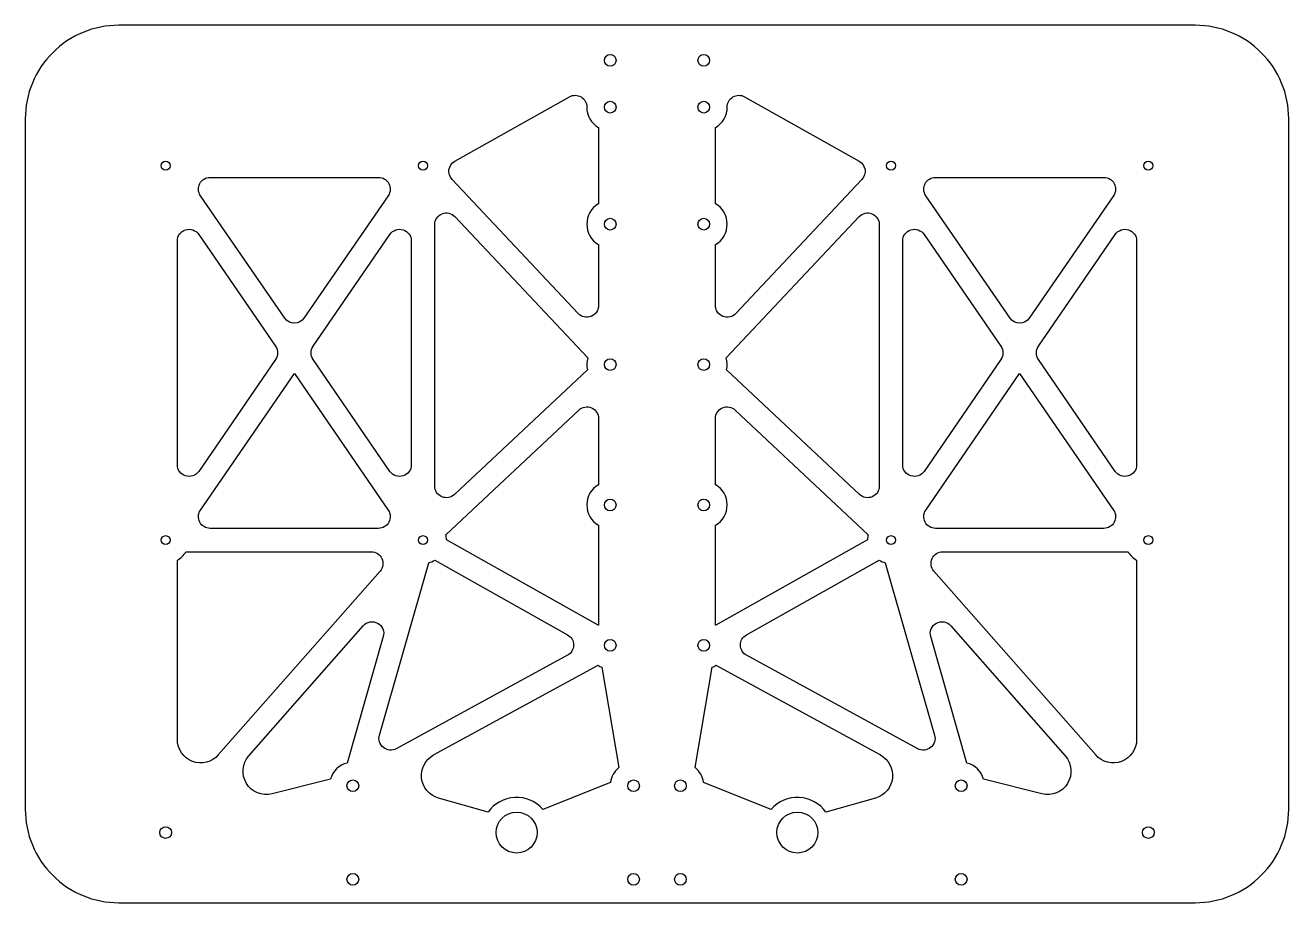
# Model space of a CAD drawing. Header units: millimetres. Extents: x 0 to 432, y 0 to 300.
import ezdxf

# ---------------------------------------------------------------- set-up
doc = ezdxf.new("R2010")
doc.units = ezdxf.units.MM

msp = doc.modelspace()

# ---------------------------------------------------------------- linework, layer by layer
for points in [[(32, 300, 0.414214), (0, 268), (0, 32, 0.414214), (32, 0), (400, 0, 0.414214), (432, 32), (432, 268, 0.414214), (400, 300)], [(192, 272.05, 0.269543), (196, 265.07), (196, 238.93, 0.57735), (196, 225.07), (196, 204.17, -0.679189), (189.09, 201.43), (145.92, 247.3, -0.487228), (146.87, 253.53), (186.04, 275.56, -0.575597)], [(285.13, 253.53, -0.487228), (286.08, 247.3), (242.91, 201.43, -0.679189), (236, 204.17), (236, 225.07, 0.57735), (236, 238.93), (236, 265.07, 0.269543), (240, 272.05, -0.575597), (245.96, 275.56)], [(88.7, 199.85), (59.91, 241.73, -0.603885), (63.21, 248), (120.79, 248, -0.603885), (124.09, 241.73), (95.3, 199.85, -0.52603)], [(311.21, 248), (368.79, 248, -0.603885), (372.09, 241.73), (343.3, 199.85, -0.52603), (336.7, 199.85), (307.91, 241.73, -0.603885)], [(192.21, 182.18), (146.74, 139.55, -0.65658), (140, 142.47), (140, 231.83, -0.679189), (146.91, 234.57), (192.34, 186.3, 0.131156)], [(239.79, 182.18, 0.131156), (239.66, 186.3), (285.09, 234.57, -0.679189), (292, 231.83), (292, 142.47, -0.65658), (285.26, 139.55)], [(52, 149.76), (52, 226.24, -0.736533), (59.3, 228.51), (85.59, 190.27, -0.31059), (85.59, 185.73), (59.3, 147.49, -0.736533)], [(132, 226.24), (132, 149.76, -0.736533), (124.7, 147.49), (98.41, 185.73, -0.31059), (98.41, 190.27), (124.7, 228.51, -0.736533)], [(333.59, 185.73), (307.3, 147.49, -0.736533), (300, 149.76), (300, 226.24, -0.736533), (307.3, 228.51), (333.59, 190.27, -0.31059)], [(346.41, 190.27), (372.7, 228.51, -0.736533), (380, 226.24), (380, 149.76, -0.736533), (372.7, 147.49), (346.41, 185.73, -0.31059)], [(120.79, 128), (63.21, 128, -0.603885), (59.91, 134.27), (92, 180.94), (124.09, 134.27, -0.603885)], [(307.91, 134.27), (340, 180.94), (372.09, 134.27, -0.603885), (368.79, 128), (311.21, 128, -0.603885)], [(196, 129.07), (196, 94.93, 0.002802), (195.92, 94.88), (144, 124.09, 0.05464), (143.79, 125.82), (189.26, 168.45, -0.65658), (196, 165.53), (196, 142.93, 0.57735)], [(288.21, 125.82, 0.05464), (288, 124.09), (236.08, 94.88, 0.002802), (236, 94.93), (236, 129.07, 0.57735), (236, 142.93), (236, 165.53, -0.65658), (242.74, 168.45)], [(54.93, 120), (118.3, 120, -0.645369), (121.31, 113.36), (66.01, 50.52, -0.691479), (52, 55.8), (52, 117.07, 0.131652)], [(121.09, 57.27), (137.94, 116.24, 0.072504), (140.08, 117.12), (185.45, 91.59, -0.589232), (185.41, 84.6), (126.86, 52.66, -0.665379)], [(305.14, 52.66), (246.59, 84.6, -0.589232), (246.55, 91.59), (291.92, 117.12, 0.072504), (294.06, 116.24), (310.91, 57.27, -0.665379)], [(377.07, 120, 0.131652), (380, 117.07), (380, 55.8, -0.691479), (365.99, 50.52), (310.69, 113.36, -0.645369), (313.7, 120)], [(122.4, 90.97), (110.06, 47.76, 0.267863), (104.31, 42.2), (84.39, 37.22, -0.73581), (76.44, 50.27), (115.55, 94.71, -0.799702)], [(347.61, 37.22), (327.69, 42.2, 0.267863), (321.94, 47.76), (309.6, 90.97, -0.799702), (316.45, 94.71), (355.56, 50.27, -0.73581)], [(202.92, 46.18, 0.18687), (200.08, 41.14), (177.02, 31.92, 0.484015), (158.22, 30.95), (141.26, 35.8, -0.670985), (139.63, 50.51), (195.83, 81.17, 0.047386), (197.19, 80.51)], [(290.74, 35.8), (273.78, 30.95, 0.484015), (254.98, 31.92), (231.92, 41.14, 0.18687), (229.08, 46.18), (234.81, 80.51, 0.047386), (236.17, 81.17), (292.37, 50.51, -0.670985)]]:
    msp.add_lwpolyline(points, format="xyb", close=True)
for centre, radius in [((200, 288), 2), ((232, 288), 2), ((200, 272), 2), ((232, 272), 2), ((48, 252), 1.5), ((136, 252), 1.5), ((296, 252), 1.5), ((384, 252), 1.5), ((200, 232), 2), ((232, 232), 2), ((200, 184), 2), ((232, 184), 2), ((200, 136), 2), ((232, 136), 2), ((48, 124), 1.5), ((136, 124), 1.5), ((296, 124), 1.5), ((384, 124), 1.5), ((200, 88), 2), ((232, 88), 2), ((112, 40), 2), ((208, 40), 2), ((224, 40), 2), ((320, 40), 2), ((168, 24), 7), ((264, 24), 7), ((48, 24), 2), ((384, 24), 2), ((112, 8), 2), ((208, 8), 2), ((224, 8), 2), ((320, 8), 2)]:
    msp.add_circle(centre, radius)

doc.saveas('drawing.dxf')
